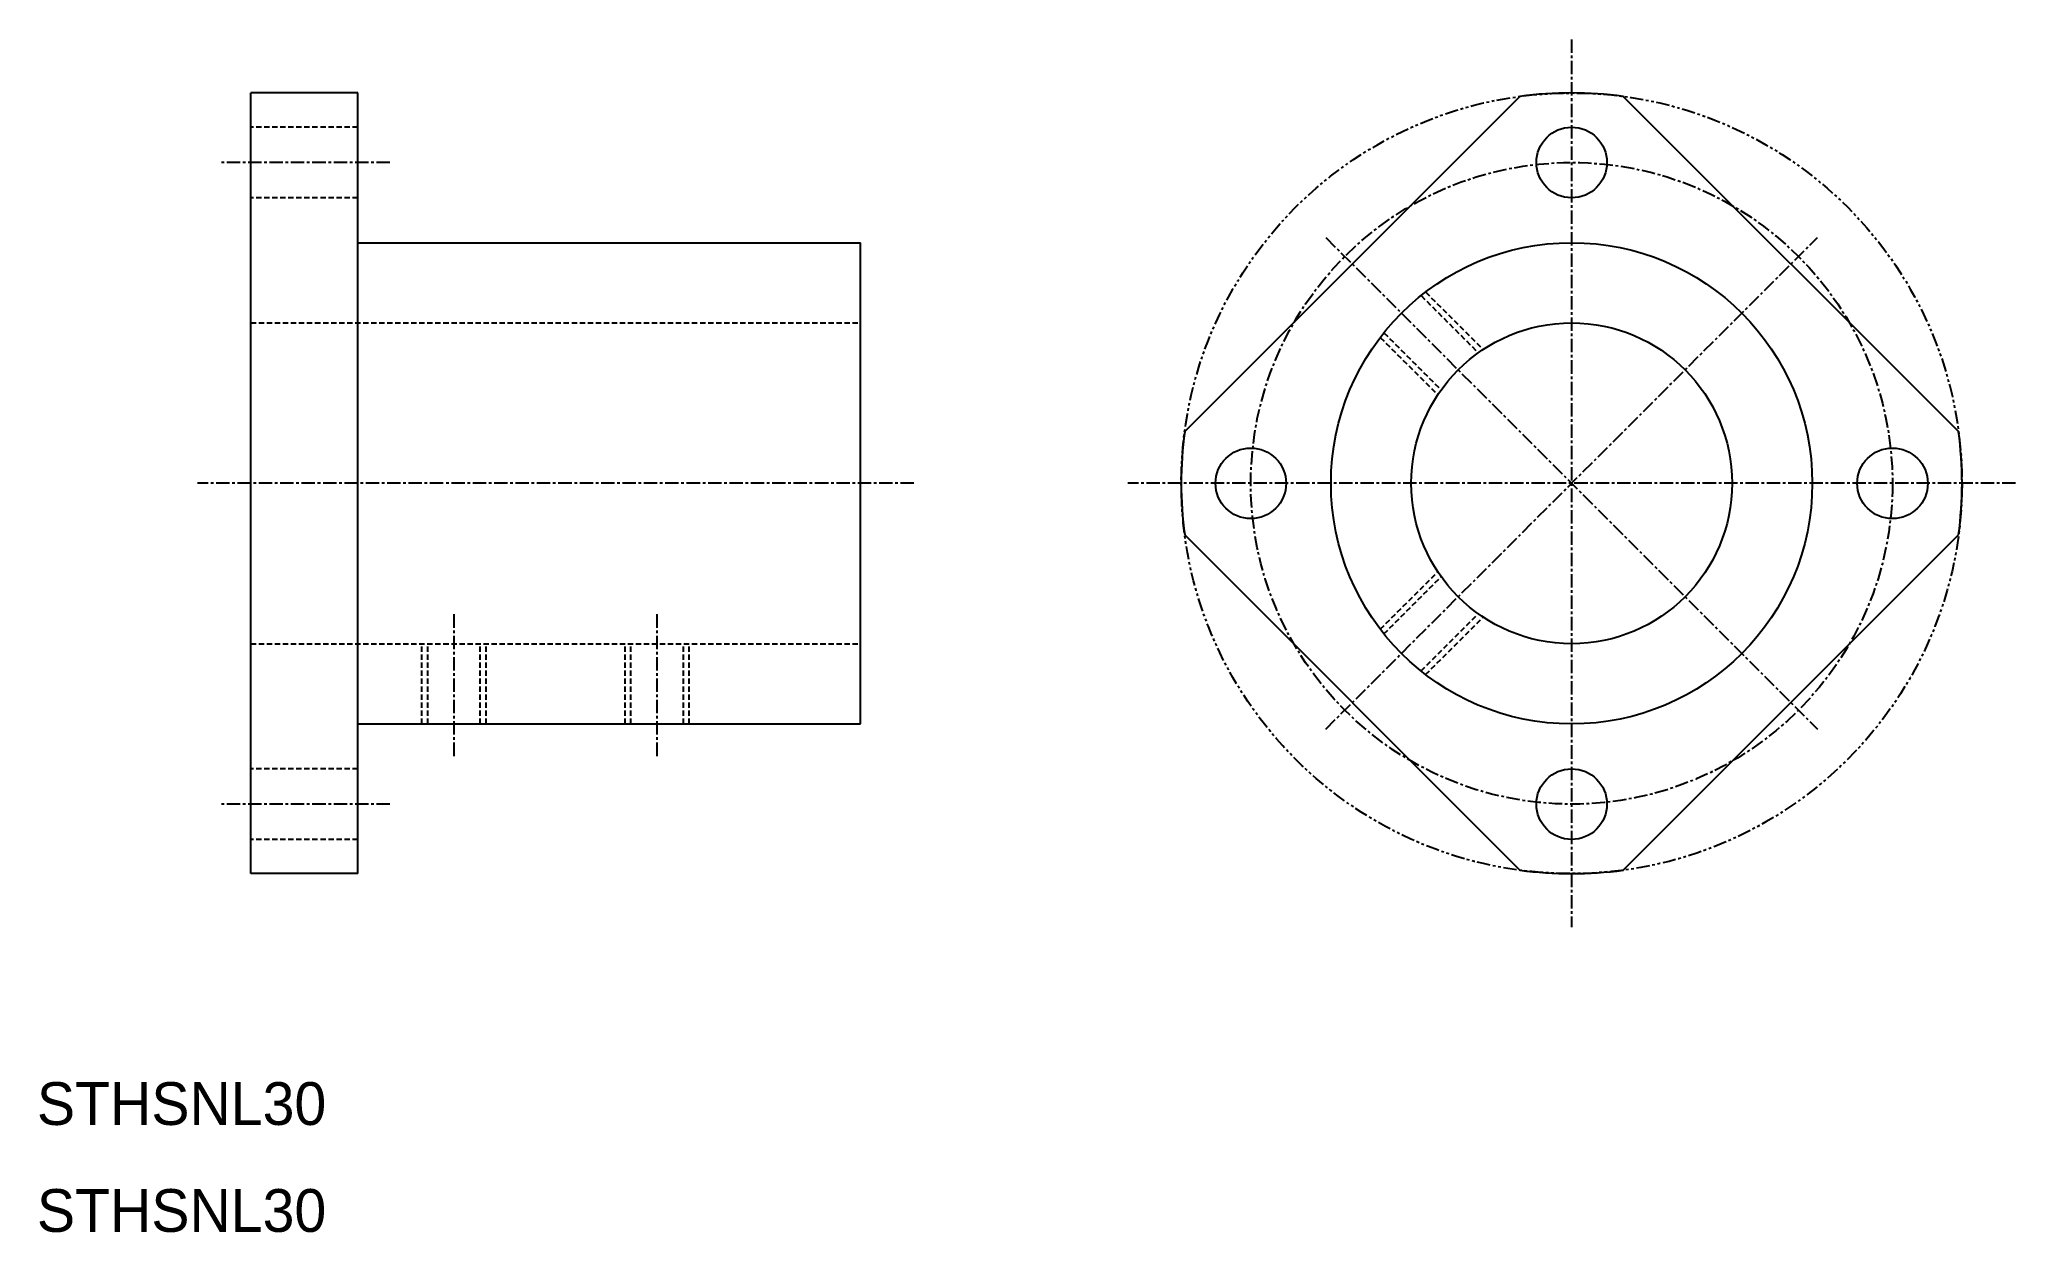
# Model space of a CAD drawing. Extents: x 10 to 195, y 10 to 122.
import ezdxf

# ---------------------------------------------------------------- set-up
doc = ezdxf.new("R2010")
doc.units = 0
for name, pattern in [('CENTER', [2, 1.25, -0.25, 0.25, -0.25]), ('DASHED', [0.75, 0.5, -0.25]), ('PHANTOM', [2.5, 1.25, -0.25, 0.25, -0.25, 0.25, -0.25])]:
    doc.linetypes.add(name, pattern=pattern)
doc.layers.get('0').update_dxf_attribs({"linetype": 'CONTINUOUS'})
doc.layers.add('CENTER', color=1, linetype='CENTER')

msp = doc.modelspace()

# ---------------------------------------------------------------- linework, layer by layer
at = {"color": 7, "linetype": 'CONTINUOUS'}
for p, q in [((30, 43.5), (30, 116.5)), ((40, 116.5), (30, 116.5)), ((40, 43.5), (40, 116.5)), ((117.32, 84.83), (148.67, 116.18)), ((158.33, 116.18), (189.68, 84.83)), ((40, 102.5), (87, 102.5)), ((87, 57.5), (87, 102.5)), ((117.32, 75.17), (148.67, 43.82)), ((158.33, 43.82), (189.68, 75.17)), ((40, 57.5), (87, 57.5)), ((40, 43.5), (30, 43.5))]:
    msp.add_line(p, q, dxfattribs=at)
at = {"color": 3, "linetype": 'DASHED'}
for p, q in [((40, 113.3), (30, 113.3)), ((40, 106.7), (30, 106.7)), ((139.42, 97.55), (144.78, 92.2)), ((139.85, 97.89), (145.23, 92.51)), ((30, 95), (87, 95)), ((135.61, 93.65), (140.99, 88.27)), ((135.95, 94.08), (141.3, 88.72)), ((135.61, 66.35), (140.99, 71.73)), ((135.95, 65.92), (141.3, 71.28)), ((139.42, 62.45), (144.78, 67.8)), ((139.85, 62.11), (145.23, 67.49)), ((30, 65), (87, 65)), ((46, 57.5), (46, 65)), ((46.54, 57.5), (46.54, 65)), ((51.46, 57.5), (51.46, 65)), ((52, 57.5), (52, 65)), ((65, 57.5), (65, 65)), ((65.54, 57.5), (65.54, 65)), ((70.46, 57.5), (70.46, 65)), ((71, 57.5), (71, 65)), ((40, 53.3), (30, 53.3)), ((40, 46.7), (30, 46.7))]:
    msp.add_line(p, q, dxfattribs=at)
at = {"color": 3, "linetype": 'PHANTOM'}
msp.add_circle((153.5, 80), 36.5, dxfattribs=at)
at = {"color": 7, "linetype": 'CONTINUOUS'}
for centre, radius in [((153.5, 110), 3.3), ((153.5, 80), 22.5), ((153.5, 80), 15), ((123.5, 80), 3.3), ((183.5, 80), 3.3), ((153.5, 50), 3.3)]:
    msp.add_circle(centre, radius, dxfattribs=at)
for start, end in [(82.39, 97.61), (172.39, 187.61), (352.39, 7.61), (262.39, 277.61)]:
    msp.add_arc((153.5, 80), 36.5, start, end, dxfattribs=at)
at = {"layer": 'CENTER', "color": 1, "linetype": 'CENTER'}
for p, q in [((153.5, 121.5), (153.5, 38.5)), ((43, 110), (27, 110)), ((130.52, 102.98), (176.48, 57.02)), ((130.52, 57.02), (176.48, 102.98)), ((92, 80), (25, 80)), ((195, 80), (112, 80)), ((49, 54.5), (49, 68)), ((68, 54.5), (68, 68)), ((43, 50), (27, 50))]:
    msp.add_line(p, q, dxfattribs=at)
msp.add_circle((153.5, 80), 30, dxfattribs=at)

# ---------------------------------------------------------------- texts
at = {"color": 7, "linetype": 'CONTINUOUS'}
for p in [(10, 20), (10, 10)]:
    msp.add_text('STHSNL30', height=4, dxfattribs=at).set_placement(p)

doc.saveas('drawing.dxf')
